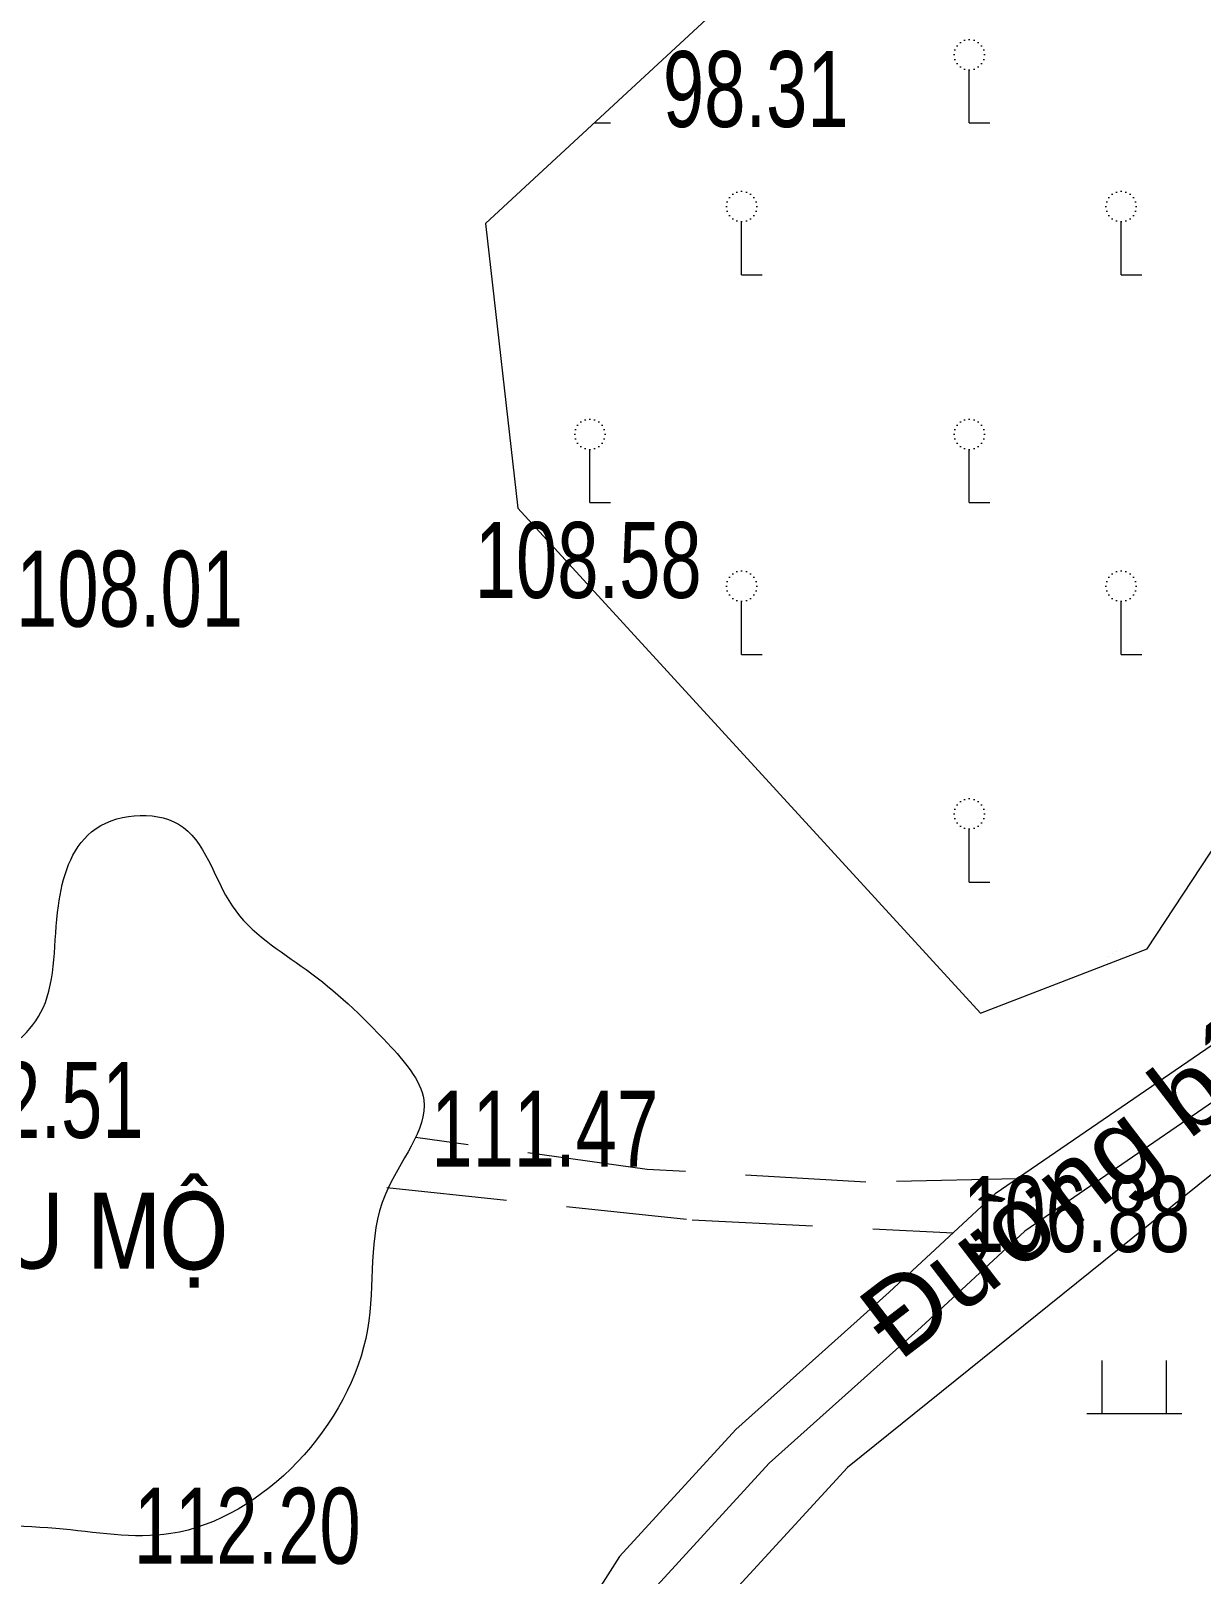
# Model space of a CAD drawing. Header units: metres. Extents: x 431006 to 434411, y 2469261 to 2473208.
# Drawn here: x 431936.6 to 431998.2, y 2472055.5 to 2472136.9 of the extents above; entities that cross this region are included whole.
import ezdxf
from ezdxf.enums import TextEntityAlignment as Align

# ---------------------------------------------------------------- set-up
doc = ezdxf.new("R2010")
doc.units = ezdxf.units.M
doc.header["$MEASUREMENT"] = 0
doc.linetypes.add('HIDDEN', pattern=[9.525, 6.35, -3.175])
for name, color, linetype, lineweight in [('1', 8, 'Continuous', 18), ('CAO DO', 8, 'Continuous', 18), ('duong be tong-ks', 8, 'Continuous', 18), ('duong mon-ks', 8, 'HIDDEN', 18), ('ghi chu-ks', 8, 'Continuous', 18), ('mo-ks', 8, 'Continuous', 18), ('ranh gioi thuc vat-ks', 8, 'RAO_T_VAT', 18), ('thuc vat-ks', 8, 'Continuous', 18)]:
    doc.layers.add(name, color=color, linetype=linetype, lineweight=lineweight)
doc.styles.add('ks_ten cong trinh', font='')
doc.styles.get("Standard").update_dxf_attribs({"font": 'arial.ttf'})
doc.styles.add('textH', font='')
doc.styles.get('ks_ten cong trinh').set_extended_font_data('.VnArial')
doc.styles.get('textH').set_extended_font_data('.VnArial NarrowH')
doc.linetypes.add('RAO_T_VAT', pattern='A,0,[133,ltypeshp.shx,S=0.34,R=0,X=-0.17,Y=0],-2,[133,ltypeshp.shx,S=0.08,R=0,X=0,Y=0],-1.5,[133,ltypeshp.shx,S=0.08,R=0,X=0,Y=0],-1.5,[133,ltypeshp.shx,S=0.08,R=0,X=0,Y=0],-2', length=7)

msp = doc.modelspace()

# ---------------------------------------------------------------- hatches: boundary and pattern name
at = {"layer": 'thuc vat-ks'}
h = msp.add_hatch(dxfattribs=at)
h.set_pattern_fill('217B', color=9, scale=20, style=0, pattern_type=2)
h.set_pattern_definition([(0, (14.8, 7.6), (0, 20), [0, -20]), (0, (14.76, 7.848), (0, 20), [0, -20]), (0, (14.648, 8.07), (0, 20), [0, -20]), (0, (14.47, 8.248), (0, 20), [0, -20]), (0, (14.248, 8.36), (0, 20), [0, -20]), (0, (14, 8.4), (0, 20), [0, -20]), (0, (13.752, 8.36), (0, 20), [0, -20]), (0, (13.53, 8.248), (0, 20), [0, -20]), (0, (13.352, 8.07), (0, 20), [0, -20]), (0, (13.24, 7.848), (0, 20), [0, -20]), (0, (13.2, 7.6), (0, 20), [0, -20]), (0, (13.24, 7.352), (0, 20), [0, -20]), (0, (13.352, 7.13), (0, 20), [0, -20]), (0, (13.53, 6.952), (0, 20), [0, -20]), (0, (13.752, 6.84), (0, 20), [0, -20]), (0, (14, 6.8), (0, 20), [0, -20]), (0, (14.248, 6.84), (0, 20), [0, -20]), (0, (14.47, 6.952), (0, 20), [0, -20]), (0, (14.648, 7.13), (0, 20), [0, -20]), (0, (14.76, 7.352), (0, 20), [0, -20]), (0, (6.76, 15.352), (0, 20), [0, -20]), (0, (6.648, 15.13), (0, 20), [0, -20]), (0, (6.47, 14.952), (0, 20), [0, -20]), (0, (6.248, 14.84), (0, 20), [0, -20]), (0, (6, 14.8), (0, 20), [0, -20]), (0, (5.752, 14.84), (0, 20), [0, -20]), (0, (5.53, 14.952), (0, 20), [0, -20]), (0, (5.352, 15.13), (0, 20), [0, -20]), (0, (5.24, 15.352), (0, 20), [0, -20]), (0, (5.2, 15.6), (0, 20), [0, -20]), (0, (5.24, 15.848), (0, 20), [0, -20]), (0, (5.352, 16.07), (0, 20), [0, -20]), (0, (5.53, 16.248), (0, 20), [0, -20]), (0, (5.752, 16.36), (0, 20), [0, -20]), (0, (6, 16.4), (0, 20), [0, -20]), (0, (6.248, 16.36), (0, 20), [0, -20]), (0, (6.47, 16.248), (0, 20), [0, -20]), (0, (6.648, 16.07), (0, 20), [0, -20]), (0, (6.76, 15.848), (0, 20), [0, -20]), (0, (6.8, 15.6), (0, 20), [0, -20]), (0, (14, 4), (0, 20), [1.086, -18.914]), (0, (6, 12), (0, 20), [1.086, -18.914]), (90, (14, 4), (-20, 1e-15), [2.8, -17.2]), (90, (6, 12), (-20, 1e-15), [2.8, -17.2])])
h.paths.add_polyline_path([(432073.646, 2472219.299), (432032.008, 2472197.876), (432002.215, 2472165.295), (431960.517, 2472126.718), (431962.218, 2472111.713), (431986.597, 2472085.099), (431995.384, 2472088.497), (432002.471, 2472099.255), (432003.038, 2472115.393), (432004.455, 2472133.23), (432011.825, 2472141.44), (432020.613, 2472140.308), (432029.4, 2472131.248), (432034.219, 2472125.303), (432041.023, 2472125.019), (432060.582, 2472130.399), (432097.15, 2472140.874), (432125.274, 2472154.259), (432138.897, 2472182.345), (432145.701, 2472204.146), (432144.296, 2472218.411), (432133.808, 2472226.338), (432117.65, 2472234.265), (432101.776, 2472233.133)])
h.paths.add_polyline_path([(432025.117, 2472269.002), (431977.73, 2472278.658), (431954.408, 2472280.559), (431946.959, 2472275.336), (431941.412, 2472254.6), (431944.423, 2472246.21), (431972.17, 2472217.825), (431981.198, 2472210.986), (431991.324, 2472211.611), (432002.2, 2472217.979), (432003.302, 2472236.025), (432006.702, 2472242.817), (432018.701, 2472245.813), (432026.9, 2472246.012), (432032.5, 2472250.007), (432038.699, 2472258.596), (432034.099, 2472264.788)])
h = msp.add_hatch(dxfattribs=at)
h.set_pattern_fill('223', color=9, scale=20, style=0, pattern_type=2)
h.set_pattern_definition([(0, (12.2, 4), (0, 20), [5, -15]), (0, (3.2, 12), (0, 20), [5, -15]), (90, (13, 4), (-20, 1e-15), [2.8, -17.2]), (90, (4, 12), (-20, 1e-15), [2.8, -17.2]), (90, (7.4, 12), (-20, 1e-15), [2.8, -17.2]), (90, (16.4, 4), (-20, 1e-15), [2.8, -17.2])])
h.paths.add_polyline_path([(432048.909, 2472112.235), (432014.451, 2472089.226), (431979.592, 2472061.163), (431970.881, 2472051.689), (431971.075, 2472042.988), (431973.785, 2472040.281), (431981.335, 2472044.535), (431996.434, 2472054.009), (432016.18, 2472060.583), (432032.634, 2472065.996), (432049.089, 2472075.084), (432059.768, 2472080.737), (432081.648, 2472113.629), (432084.745, 2472119.623), (432079.325, 2472122.136), (432067.129, 2472120.783)])

# ---------------------------------------------------------------- linework, layer by layer
at = {"layer": 'duong be tong-ks', "color": 9, "lineweight": 0}
for points in [[(432102.762, 2472139.244), (432083.936, 2472131.743), (432061.942, 2472124.397), (432051.497, 2472118.995), (432040.221, 2472112.53), (432029.641, 2472105.716), (432013.053, 2472093.863), (432002.265, 2472085.799), (431987.367, 2472075.581), (431981.794, 2472070.406), (431973.711, 2472063.171), (431967.574, 2472056.481), (431962.853, 2472049.042), (431959.654, 2472043.172), (431958.735, 2472039.499), (431958.781, 2472034.65), (431959.555, 2472029.72), (431961.501, 2472021.726), (431962.862, 2472016.356), (431963.342, 2472011.539), (431962.981, 2472006.562), (431962.293, 2471997.985), (431963.143, 2471991.279), (431968.516, 2471978.939)], [(432100.337, 2472135.587), (432084.796, 2472129.394), (432062.918, 2472122.087), (432052.693, 2472116.8), (432041.52, 2472110.393), (432031.045, 2472103.647), (432014.529, 2472091.845), (432003.721, 2472083.766), (431988.933, 2472073.624), (431983.479, 2472068.558), (431975.47, 2472061.391), (431969.566, 2472054.954), (431965.009, 2472047.772), (431962.002, 2472042.256), (431961.238, 2472039.203), (431961.279, 2472034.857), (431962.009, 2472030.21), (431963.928, 2472022.329), (431965.332, 2472016.789), (431965.851, 2472011.572), (431965.465, 2472006.242), (431964.418, 2471998.077), (431965.086, 2471992.128), (431970.68, 2471979.695)]]:
    msp.add_lwpolyline(points, dxfattribs=at)
at = {"layer": 'duong mon-ks', "color": 9, "lineweight": 0}
for points in [[(431988.517, 2472076.37), (431980.557, 2472076.199), (431969.038, 2472076.874), (431956.828, 2472078.558)], [(431955.313, 2472075.913), (431971.41, 2472074.222), (431985.163, 2472073.535)]]:
    msp.add_lwpolyline(points, dxfattribs=at)
at = {"layer": 'mo-ks', "color": 9, "linetype": 'Continuous', "lineweight": 0, "start_tangent": (-0.771396, -0.636356), "end_tangent": (-0.771396, -0.636356)}
msp.add_spline([(431939.754, 2472094.663), (431938.004, 2472090.764), (431937.196, 2472085.385), (431929.522, 2472080.409), (431917.406, 2472070.996), (431915.925, 2472063.6), (431920.368, 2472062.255), (431924.945, 2472059.7), (431937.869, 2472057.952), (431943.927, 2472057.683), (431954.294, 2472068.441), (431955.236, 2472075.568), (431957.255, 2472080.544), (431955.371, 2472083.502), (431951.063, 2472087.402), (431947.158, 2472090.764), (431944.331, 2472095.067), (431939.754, 2472094.663)], degree=3, dxfattribs=at)
at = {"layer": 'ranh gioi thuc vat-ks', "color": 9, "lineweight": 0, "ltscale": 3}
for points in [[(432073.646, 2472219.299), (432032.008, 2472197.876), (432002.215, 2472165.295), (431960.517, 2472126.718), (431962.218, 2472111.713), (431986.597, 2472085.099), (431995.384, 2472088.497), (432002.471, 2472099.255), (432003.038, 2472115.393), (432004.455, 2472133.23), (432011.825, 2472141.44), (432020.613, 2472140.308), (432029.4, 2472131.248), (432034.219, 2472125.303), (432041.023, 2472125.019), (432060.582, 2472130.399), (432097.15, 2472140.874), (432125.274, 2472154.259), (432138.897, 2472182.345), (432145.701, 2472204.146), (432144.296, 2472218.411), (432133.808, 2472226.338), (432117.65, 2472234.265), (432101.776, 2472233.133)], [(432048.909, 2472112.235), (432014.451, 2472089.226), (431979.592, 2472061.163), (431970.881, 2472051.689), (431971.075, 2472042.988), (431973.785, 2472040.281), (431981.335, 2472044.535), (431996.434, 2472054.009), (432016.18, 2472060.583), (432032.634, 2472065.996), (432049.089, 2472075.084), (432059.768, 2472080.737), (432081.648, 2472113.629), (432084.745, 2472119.623), (432079.325, 2472122.136), (432067.129, 2472120.783)]]:
    msp.add_lwpolyline(points, close=True, dxfattribs=at)

# ---------------------------------------------------------------- texts
at = {"layer": '1', "color": 9, "linetype": 'Continuous', "style": 'ks_ten cong trinh'}
msp.add_text('§\xadêng bª t«ng', height=4, rotation=37.46447, dxfattribs=at).set_placement((431997.332, 2472078.225), align=Align.CENTER)
at = {"layer": 'CAO DO', "color": 9, "lineweight": 0, "width": 0.7}
for s, p in [('98.31', (431969.864, 2472131.8, 98.307)), ('108.58', (431959.944, 2472106.986, 108.579)), ('108.01', (431935.773, 2472105.47, 108.006)), ('112.51', (431930.528, 2472078.534, 112.507)), ('111.47', (431957.656, 2472077.027, 111.471)), ('106.88', (431985.68, 2472072.524, 106.879)), ('112.20', (431941.974, 2472056.098, 112.199))]:
    msp.add_text(s, height=4, dxfattribs=at).set_placement(p)
at = {"layer": 'ghi chu-ks', "color": 9, "ltscale": 0.5, "style": 'textH'}
msp.add_text('khu mé', height=4, dxfattribs=at).set_placement((431928.62, 2472071.648))

doc.saveas('drawing.dxf')
